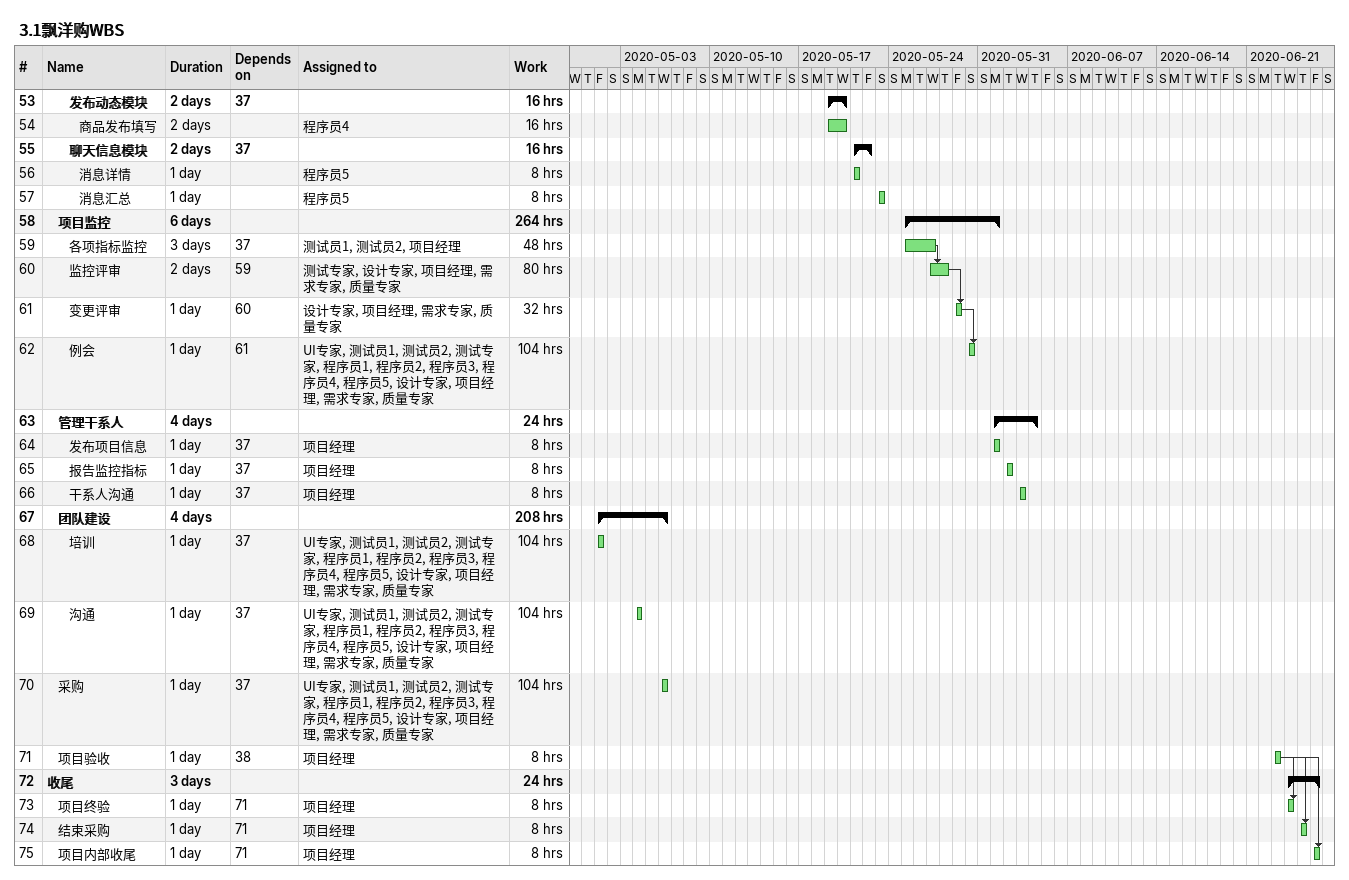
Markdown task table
3.1飘洋购WBS

| ID | Level | Task | Duration | Start | Finish | Predecessors | Resources | Work (h) |
|---|---|---|---|---|---|---|---|---|
| 53 | 3 | **发布动态模块** | 2d | 2020-05-19 | 2020-05-20 | 37 |  | 16 |
| 54 | 4 | 商品发布填写 | 2d | 2020-05-19 | 2020-05-20 |  | 程序员4 | 16 |
| 55 | 3 | **聊天信息模块** | 2d | 2020-05-21 | 2020-05-22 | 37 |  | 16 |
| 56 | 4 | 消息详情 | 1d | 2020-05-21 | 2020-05-21 |  | 程序员5 | 8 |
| 57 | 4 | 消息汇总 | 1d | 2020-05-23 | 2020-05-23 |  | 程序员5 | 8 |
| 58 | 2 | **项目监控** | 6d | 2020-05-25 | 2020-06-01 |  |  | 264 |
| 59 | 3 | 各项指标监控 | 3d | 2020-05-25 | 2020-05-27 | 37 | 测试员1, 测试员2, 项目经理 | 48 |
| 60 | 3 | 监控评审 | 2d | 2020-05-27 | 2020-05-28 | 59 | 测试专家, 设计专家, 项目经理, 需求专家, 质量专家 | 80 |
| 61 | 3 | 变更评审 | 1d | 2020-05-29 | 2020-05-29 | 60 | 设计专家, 项目经理, 需求专家, 质量专家 | 32 |
| 62 | 3 | 例会 | 1d | 2020-05-30 | 2020-05-30 | 61 | UI专家, 测试员1, 测试员2, 测试专家, 程序员1, 程序员2, 程序员3, 程序员4, 程序员5, 设计专家, 项目经理, 需求专家, 质量专家 | 104 |
| 63 | 2 | **管理干系人** | 4d | 2020-06-01 | 2020-06-04 |  |  | 24 |
| 64 | 3 | 发布项目信息 | 1d | 2020-06-01 | 2020-06-01 | 37 | 项目经理 | 8 |
| 65 | 3 | 报告监控指标 | 1d | 2020-06-02 | 2020-06-02 | 37 | 项目经理 | 8 |
| 66 | 3 | 干系人沟通 | 1d | 2020-06-03 | 2020-06-03 | 37 | 项目经理 | 8 |
| 67 | 2 | **团队建设** | 4d | 2020-05-01 | 2020-05-06 |  |  | 208 |
| 68 | 3 | 培训 | 1d | 2020-05-01 | 2020-05-01 | 37 | UI专家, 测试员1, 测试员2, 测试专家, 程序员1, 程序员2, 程序员3, 程序员4, 程序员5, 设计专家, 项目经理, 需求专家, 质量专家 | 104 |
| 69 | 3 | 沟通 | 1d | 2020-05-04 | 2020-05-04 | 37 | UI专家, 测试员1, 测试员2, 测试专家, 程序员1, 程序员2, 程序员3, 程序员4, 程序员5, 设计专家, 项目经理, 需求专家, 质量专家 | 104 |
| 70 | 2 | 采购 | 1d | 2020-05-06 | 2020-05-06 | 37 | UI专家, 测试员1, 测试员2, 测试专家, 程序员1, 程序员2, 程序员3, 程序员4, 程序员5, 设计专家, 项目经理, 需求专家, 质量专家 | 104 |
| 71 | 2 | 项目验收 | 1d | 2020-06-23 | 2020-06-23 | 38 | 项目经理 | 8 |
| 72 | 1 | **收尾** | 3d | 2020-06-24 | 2020-06-26 |  |  | 24 |
| 73 | 2 | 项目终验 | 1d | 2020-06-24 | 2020-06-24 | 71 | 项目经理 | 8 |
| 74 | 2 | 结束采购 | 1d | 2020-06-25 | 2020-06-25 | 71 | 项目经理 | 8 |
| 75 | 2 | 项目内部收尾 | 1d | 2020-06-26 | 2020-06-26 | 71 | 项目经理 | 8 |
